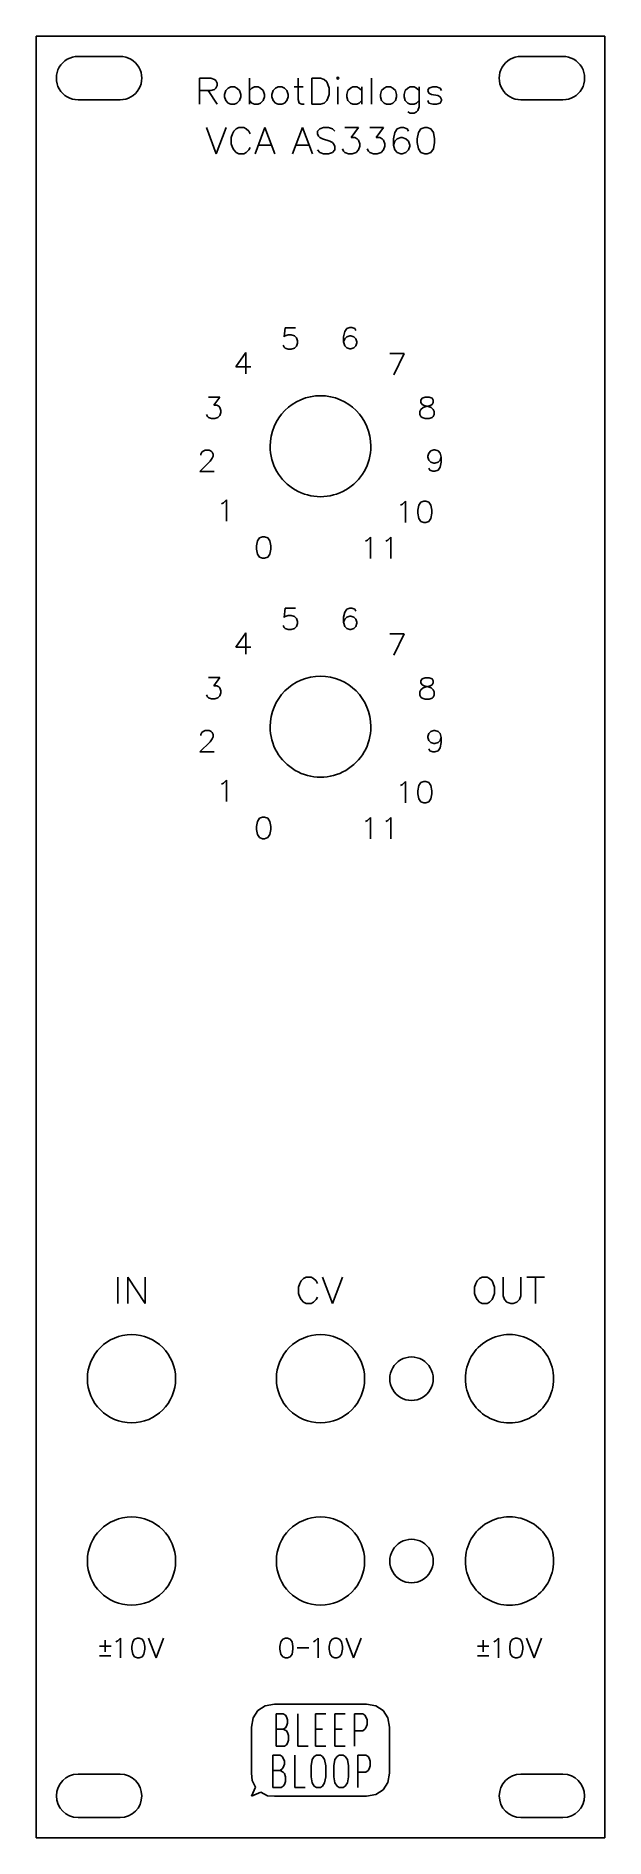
# Model space of a CAD drawing. Extents: x 0 to 41, y 0 to 128.
import ezdxf

# ---------------------------------------------------------------- set-up
doc = ezdxf.new("R2010")
doc.units = 0
for name, color, linetype in [('Logo', 7, 'CONTINUOUS'), ('panel', 7, 'CONTINUOUS'), ('text', 7, 'CONTINUOUS')]:
    doc.layers.add(name, color=color, linetype=linetype)

msp = doc.modelspace()

# ---------------------------------------------------------------- linework, layer by layer
at = {"layer": 'Logo', "color": 7}
for p, q in [((15.525201, 8.608693), (15.857712, 9.125373)), ((15.857712, 9.125373), (16.374398, 9.457889)), ((16.374398, 9.457889), (17.044541, 9.575549)), ((17.044541, 9.575549), (23.592571, 9.575554)), ((23.592571, 9.575554), (24.262729, 9.457892)), ((24.262729, 9.457892), (24.7794, 9.125373)), ((24.7794, 9.125373), (25.111926, 8.608693)), ((15.407537, 7.938543), (15.525201, 8.608693)), ((15.407537, 4.664528), (15.407537, 7.938543)), ((17.153713, 6.579743), (17.153713, 8.899913)), ((17.153713, 8.899913), (17.669301, 8.899913)), ((17.669301, 7.79507), (17.153713, 7.79507)), ((17.669301, 8.899913), (17.816616, 8.789428)), ((17.816616, 7.905555), (17.669301, 7.79507)), ((17.669301, 7.79507), (17.890274, 7.684586)), ((17.816616, 8.789428), (17.890274, 8.678945)), ((17.890274, 8.016038), (17.816616, 7.905555)), ((17.890274, 8.678945), (17.963931, 8.457976)), ((17.963931, 8.237008), (17.890274, 8.016038)), ((17.963931, 8.457976), (17.963931, 8.237008)), ((18.700493, 6.579743), (18.700493, 8.899913)), ((19.952657, 6.579743), (19.952657, 8.899913)), ((19.952657, 8.899913), (20.689218, 8.899913)), ((19.952657, 7.79507), (20.468245, 7.79507)), ((21.352122, 6.579743), (21.352122, 8.899913)), ((21.352122, 8.899913), (22.088683, 8.899913)), ((21.352122, 7.79507), (21.86771, 7.79507)), ((22.751587, 6.579743), (22.751587, 8.899913)), ((22.751587, 8.899913), (23.340833, 8.899913)), ((23.340833, 8.899913), (23.488148, 8.789428)), ((23.488148, 7.79507), (23.340833, 7.684586)), ((23.488148, 8.789428), (23.561805, 8.678945)), ((23.561805, 7.905555), (23.488148, 7.79507)), ((23.561805, 8.678945), (23.635463, 8.457976)), ((23.635463, 8.126523), (23.561805, 7.905555)), ((23.635463, 8.457976), (23.635463, 8.126523)), ((25.111926, 8.608693), (25.22959, 7.938546)), ((25.22959, 7.938546), (25.229575, 4.664528)), ((17.742958, 6.579743), (17.153713, 6.579743)), ((17.890274, 6.690228), (17.742958, 6.579743)), ((17.890274, 7.684586), (17.963931, 7.574101)), ((17.963931, 6.800711), (17.890274, 6.690228)), ((17.963931, 7.574101), (18.037589, 7.353133)), ((18.037589, 7.02168), (17.963931, 6.800711)), ((18.037589, 7.353133), (18.037589, 7.02168)), ((19.437054, 6.579743), (18.700493, 6.579743)), ((20.689218, 6.579743), (19.952657, 6.579743)), ((22.088683, 6.579743), (21.352122, 6.579743)), ((23.340833, 7.684586), (22.751587, 7.684586)), ((16.93274, 3.640861), (16.93274, 5.961031)), ((16.93274, 5.961031), (17.448343, 5.961031)), ((17.448343, 5.961031), (17.595658, 5.850546)), ((17.595658, 5.850546), (17.669301, 5.740063)), ((17.669301, 5.740063), (17.742958, 5.519094)), ((17.742958, 5.298126), (17.669301, 5.077156)), ((17.742958, 5.519094), (17.742958, 5.298126)), ((18.47952, 3.640861), (18.47952, 5.961031)), ((19.658027, 5.187641), (19.731684, 5.629578)), ((19.658027, 4.414251), (19.658027, 5.187641)), ((19.731684, 5.629578), (19.879, 5.850546)), ((19.879, 5.850546), (20.0263, 5.961031)), ((20.0263, 5.961031), (20.32093, 5.961031)), ((20.32093, 5.961031), (20.468245, 5.850546)), ((20.468245, 5.850546), (20.615561, 5.629578)), ((20.615561, 5.629578), (20.689218, 5.187641)), ((20.689218, 5.187641), (20.689218, 4.414251)), ((21.278464, 5.187641), (21.352122, 5.629578)), ((21.278464, 4.414251), (21.278464, 5.187641)), ((21.352122, 5.629578), (21.499437, 5.850546)), ((21.499437, 5.850546), (21.646737, 5.961031)), ((21.646737, 5.961031), (21.941368, 5.961031)), ((21.941368, 5.961031), (22.088683, 5.850546)), ((22.088683, 5.850546), (22.235998, 5.629578)), ((22.235998, 5.629578), (22.309641, 5.187641)), ((22.309641, 5.187641), (22.309641, 4.414251)), ((22.97256, 3.640861), (22.97256, 5.961031)), ((22.97256, 5.961031), (23.561805, 5.961031)), ((23.561805, 5.961031), (23.709121, 5.850546)), ((23.709121, 5.850546), (23.782778, 5.740063)), ((23.782778, 5.740063), (23.856421, 5.519094)), ((23.856421, 5.187641), (23.782778, 4.966673)), ((23.856421, 5.519094), (23.856421, 5.187641)), ((15.444103, 4.146941), (15.407537, 4.664528)), ((15.700064, 3.665148), (15.444103, 4.146941)), ((17.448343, 4.856188), (16.93274, 4.856188)), ((17.595658, 4.966673), (17.448343, 4.856188)), ((17.448343, 4.856188), (17.669301, 4.745704)), ((17.669301, 5.077156), (17.595658, 4.966673)), ((17.669301, 4.745704), (17.742958, 4.635219)), ((17.742958, 3.861829), (17.669301, 3.751346)), ((17.742958, 4.635219), (17.816616, 4.414251)), ((17.816616, 4.082798), (17.742958, 3.861829)), ((17.816616, 4.414251), (17.816616, 4.082798)), ((19.731684, 3.972314), (19.658027, 4.414251)), ((19.879, 3.751346), (19.731684, 3.972314)), ((20.615561, 3.972314), (20.468245, 3.751346)), ((20.689218, 4.414251), (20.615561, 3.972314)), ((21.352122, 3.972314), (21.278464, 4.414251)), ((21.499437, 3.751346), (21.352122, 3.972314)), ((22.235998, 3.972314), (22.088683, 3.751346)), ((22.309641, 4.414251), (22.235998, 3.972314)), ((23.561805, 4.745704), (22.97256, 4.745704)), ((23.709121, 4.856188), (23.561805, 4.745704)), ((23.782778, 4.966673), (23.709121, 4.856188)), ((25.111926, 3.994377), (24.7794, 3.477697)), ((25.229575, 4.664528), (25.111926, 3.994377)), ((15.403577, 3.027532), (15.700064, 3.665148)), ((16.065011, 3.306316), (15.403577, 3.027532)), ((16.533051, 3.062368), (16.065011, 3.306316)), ((17.044541, 3.027519), (16.533051, 3.062368)), ((17.522001, 3.640861), (16.93274, 3.640861)), ((23.592571, 3.027519), (17.044541, 3.027519)), ((17.669301, 3.751346), (17.522001, 3.640861)), ((19.216081, 3.640861), (18.47952, 3.640861)), ((20.0263, 3.640861), (19.879, 3.751346)), ((20.32093, 3.640861), (20.0263, 3.640861)), ((20.468245, 3.751346), (20.32093, 3.640861)), ((21.646737, 3.640861), (21.499437, 3.751346)), ((21.941368, 3.640861), (21.646737, 3.640861)), ((22.088683, 3.751346), (21.941368, 3.640861)), ((24.262729, 3.14518), (23.592571, 3.027519)), ((24.7794, 3.477697), (24.262729, 3.14518))]:
    msp.add_line(p, q, dxfattribs=at)
at = {"layer": 'panel', "color": 7}
for p, q in [((0.049981, 128.450048), (0.049981, 0.049849)), ((40.59009, 128.450048), (0.049981, 128.450048)), ((40.59009, 0.049849), (40.59009, 128.450048)), ((3.042454, 127.001257), (6.03519, 127.001257)), ((34.604881, 127.001257), (37.597354, 127.001257)), ((3.042454, 123.903804), (6.03519, 123.903804)), ((34.604881, 123.903804), (37.597354, 123.903804)), ((23.911145, 99.222841), (23.911145, 99.222841)), ((23.911145, 79.238363), (23.911145, 79.238363)), ((9.995433, 32.77445), (9.995433, 32.77445)), ((23.46225, 32.77445), (23.46225, 32.77445)), ((28.350208, 32.77445), (28.350208, 32.77445)), ((36.92907, 32.77445), (36.92907, 32.77445)), ((9.995433, 19.784538), (9.995433, 19.784538)), ((23.46225, 19.784538), (23.46225, 19.784538)), ((28.350208, 19.784538), (28.350208, 19.784538)), ((36.92907, 19.784538), (36.92907, 19.784538)), ((3.042454, 4.596358), (6.03519, 4.596358)), ((34.604881, 4.596358), (37.597354, 4.596358)), ((3.042454, 1.498641), (6.03519, 1.498641)), ((34.604881, 1.498641), (37.597354, 1.498641)), ((0.049981, 0.049849), (40.59009, 0.049849))]:
    msp.add_line(p, q, dxfattribs=at)
for points in [[(1.703524, 126.226869), (1.427324, 125.747669), (1.427324, 125.157271), (1.703524, 124.678071)], [(3.042564, 127.001268), (2.490164, 127.001268), (1.979724, 126.706068), (1.703524, 126.226869)], [(7.374233, 126.226869), (7.098033, 126.706068), (6.587593, 127.001268), (6.035192, 127.001268)], [(7.374233, 124.678071), (7.650433, 125.157271), (7.650433, 125.747669), (7.374233, 126.226869)], [(33.265756, 126.226869), (32.989556, 125.747669), (32.989556, 125.157271), (33.265756, 124.678071)], [(34.604797, 127.001268), (34.052396, 127.001268), (33.541957, 126.706068), (33.265756, 126.226869)], [(38.936463, 126.226869), (38.660262, 126.706068), (38.149823, 127.001268), (37.597422, 127.001268)], [(38.936463, 124.678071), (39.212663, 125.157271), (39.212663, 125.747669), (38.936463, 126.226869)], [(1.703524, 124.678071), (1.979724, 124.198871), (2.490164, 123.903672), (3.042564, 123.903672)], [(6.035192, 123.903672), (6.587593, 123.903672), (7.098033, 124.198871), (7.374233, 124.678071)], [(33.265756, 124.678071), (33.541957, 124.198871), (34.052396, 123.903672), (34.604797, 123.903672)], [(37.597422, 123.903672), (38.149823, 123.903672), (38.660262, 124.198871), (38.936463, 124.678071)], [(20.319993, 102.820047), (18.336655, 102.820047), (16.728842, 101.209523), (16.728842, 99.222841)], [(23.911145, 99.222841), (23.911145, 101.209523), (22.303331, 102.820047), (20.319993, 102.820047)], [(16.728842, 99.222841), (16.728842, 97.937683), (17.413311, 96.750148), (18.524418, 96.107569)], [(22.115569, 96.107569), (23.226675, 96.750148), (23.911145, 97.937683), (23.911145, 99.222841)], [(18.524418, 96.107569), (19.635524, 95.46499), (21.004463, 95.46499), (22.115569, 96.107569)], [(20.319993, 82.835569), (18.336655, 82.835569), (16.728842, 81.225045), (16.728842, 79.238363)], [(23.911145, 79.238363), (23.911145, 81.225045), (22.303331, 82.835569), (20.319993, 82.835569)], [(16.728842, 79.238363), (16.728842, 77.953205), (17.413311, 76.76567), (18.524418, 76.12309)], [(22.115569, 76.12309), (23.226675, 76.76567), (23.911145, 77.953205), (23.911145, 79.238363)], [(18.524418, 76.12309), (19.635524, 75.480511), (21.004463, 75.480511), (22.115569, 76.12309)], [(35.357941, 35.500314), (34.385723, 36.06257), (33.187901, 36.06257), (32.215683, 35.500314)], [(6.853176, 35.920181), (5.118467, 35.920181), (3.711925, 34.512084), (3.710919, 32.77445)], [(9.995433, 32.77445), (9.994428, 34.512084), (8.587886, 35.920181), (6.853176, 35.920181)], [(20.319993, 35.920181), (18.585284, 35.920181), (17.178742, 34.512084), (17.177736, 32.77445)], [(23.46225, 32.77445), (23.461245, 34.512084), (22.054703, 35.920181), (20.319993, 35.920181)], [(32.215683, 35.500314), (31.243465, 34.938057), (30.644553, 33.898963), (30.644553, 32.77445)], [(36.92907, 32.77445), (36.92907, 33.898963), (36.330159, 34.938057), (35.357941, 35.500314)], [(26.030921, 34.115748), (25.552528, 33.839082), (25.257826, 33.327782), (25.257826, 32.77445)], [(27.577112, 34.115748), (27.098719, 34.392414), (26.509315, 34.392414), (26.030921, 34.115748)], [(28.350208, 32.77445), (28.350208, 33.327782), (28.055505, 33.839082), (27.577112, 34.115748)], [(3.710919, 32.77445), (3.711925, 31.036816), (5.118467, 29.628719), (6.853176, 29.628719)], [(6.853176, 29.628719), (8.587886, 29.628719), (9.994428, 31.036816), (9.995433, 32.77445)], [(17.177736, 32.77445), (17.178742, 31.036816), (18.585284, 29.628719), (20.319993, 29.628719)], [(20.319993, 29.628719), (22.054703, 29.628719), (23.461245, 31.036816), (23.46225, 32.77445)], [(25.257826, 32.77445), (25.257826, 32.221118), (25.552528, 31.709818), (26.030921, 31.433152)], [(27.577112, 31.433152), (28.055505, 31.709818), (28.350208, 32.221118), (28.350208, 32.77445)], [(30.644553, 32.77445), (30.644553, 31.649936), (31.243465, 30.610843), (32.215683, 30.048586)], [(35.357941, 30.048586), (36.330159, 30.610843), (36.92907, 31.649936), (36.92907, 32.77445)], [(26.030921, 31.433152), (26.509315, 31.156486), (27.098719, 31.156486), (27.577112, 31.433152)], [(32.215683, 30.048586), (33.187901, 29.486329), (34.385723, 29.486329), (35.357941, 30.048586)], [(6.853176, 22.930269), (5.118467, 22.930269), (3.711925, 21.522172), (3.710919, 19.784538)], [(9.995433, 19.784538), (9.994428, 21.522172), (8.587886, 22.930269), (6.853176, 22.930269)], [(20.319993, 22.930269), (18.585284, 22.930269), (17.178742, 21.522172), (17.177736, 19.784538)], [(23.46225, 19.784538), (23.461245, 21.522172), (22.054703, 22.930269), (20.319993, 22.930269)], [(32.215683, 22.510402), (31.243465, 21.948145), (30.644553, 20.909052), (30.644553, 19.784538)], [(35.357941, 22.510402), (34.385723, 23.072659), (33.187901, 23.072659), (32.215683, 22.510402)], [(36.92907, 19.784538), (36.92907, 20.909052), (36.330159, 21.948145), (35.357941, 22.510402)], [(26.030921, 21.125836), (25.552528, 20.84917), (25.257826, 20.33787), (25.257826, 19.784538)], [(27.577112, 21.125836), (27.098719, 21.402503), (26.509315, 21.402503), (26.030921, 21.125836)], [(28.350208, 19.784538), (28.350208, 20.33787), (28.055505, 20.84917), (27.577112, 21.125836)], [(3.710919, 19.784538), (3.711925, 18.046904), (5.118467, 16.638807), (6.853176, 16.638807)], [(6.853176, 16.638807), (8.587886, 16.638807), (9.994428, 18.046904), (9.995433, 19.784538)], [(17.177736, 19.784538), (17.178742, 18.046904), (18.585284, 16.638807), (20.319993, 16.638807)], [(20.319993, 16.638807), (22.054703, 16.638807), (23.461245, 18.046904), (23.46225, 19.784538)], [(25.257826, 19.784538), (25.257826, 19.231206), (25.552528, 18.719906), (26.030921, 18.44324)], [(27.577112, 18.44324), (28.055505, 18.719906), (28.350208, 19.231206), (28.350208, 19.784538)], [(30.644553, 19.784538), (30.644553, 18.660025), (31.243465, 17.620931), (32.215683, 17.058675)], [(35.357941, 17.058675), (36.330159, 17.620931), (36.92907, 18.660025), (36.92907, 19.784538)], [(26.030921, 18.44324), (26.509315, 18.166574), (27.098719, 18.166574), (27.577112, 18.44324)], [(32.215683, 17.058675), (33.187901, 16.496418), (34.385723, 16.496418), (35.357941, 17.058675)], [(3.042564, 4.596334), (2.189239, 4.595469), (1.497939, 3.902303), (1.497939, 3.047538)], [(7.579818, 3.047538), (7.579818, 3.902303), (6.888518, 4.595469), (6.035192, 4.596334)], [(34.604797, 4.596334), (33.751471, 4.595469), (33.060171, 3.902303), (33.060171, 3.047538)], [(39.142048, 3.047538), (39.142048, 3.902303), (38.450748, 4.595469), (37.597422, 4.596334)], [(1.497939, 3.047538), (1.497939, 2.192773), (2.189239, 1.499606), (3.042564, 1.498741)], [(6.035192, 1.498741), (6.888518, 1.499606), (7.579818, 2.192773), (7.579818, 3.047538)], [(33.060171, 3.047538), (33.060171, 2.192773), (33.751471, 1.499606), (34.604797, 1.498741)], [(37.597422, 1.498741), (38.450748, 1.499606), (39.142048, 2.192773), (39.142048, 3.047538)]]:
    msp.add_open_spline(points, degree=3, dxfattribs=at)
at = {"layer": 'text', "color": 7}
for p, q in [((11.698091, 125.452416), (11.698091, 123.5841)), ((11.698091, 125.452416), (12.499604, 125.452416)), ((12.499604, 124.560592), (11.698091, 124.560592)), ((12.321803, 124.560592), (12.945516, 123.5841)), ((12.499604, 125.452416), (12.764894, 125.362105)), ((12.764894, 124.650903), (12.499604, 124.560592)), ((12.764894, 125.362105), (12.855205, 125.271794)), ((12.855205, 124.741214), (12.764894, 124.650903)), ((12.855205, 125.271794), (12.945516, 125.096815)), ((12.945516, 124.916193), (12.855205, 124.741214)), ((12.945516, 125.096815), (12.945516, 124.916193)), ((13.566411, 124.560592), (13.478921, 124.295302)), ((13.747033, 124.741214), (13.566411, 124.560592)), ((13.922012, 124.828703), (13.747033, 124.741214)), ((14.190123, 124.828703), (13.922012, 124.828703)), ((14.367924, 124.741214), (14.190123, 124.828703)), ((14.545724, 124.560592), (14.367924, 124.741214)), ((14.633214, 124.295302), (14.545724, 124.560592)), ((15.254101, 125.452416), (15.254101, 123.5841)), ((15.254101, 124.560592), (15.434723, 124.741214)), ((15.434723, 124.741214), (15.609702, 124.828703)), ((15.609702, 124.828703), (15.877813, 124.828703)), ((15.877813, 124.828703), (16.055614, 124.741214)), ((16.055614, 124.741214), (16.233414, 124.560592)), ((16.233414, 124.560592), (16.320904, 124.295302)), ((16.941791, 124.560592), (16.854301, 124.295302)), ((17.122413, 124.741214), (16.941791, 124.560592)), ((17.297392, 124.828703), (17.122413, 124.741214)), ((17.565503, 124.828703), (17.297392, 124.828703)), ((17.743304, 124.741214), (17.565503, 124.828703)), ((17.921104, 124.560592), (17.743304, 124.741214)), ((18.008594, 124.295302), (17.921104, 124.560592)), ((18.454512, 124.828703), (19.075403, 124.828703)), ((18.719802, 125.452416), (18.719802, 123.939701)), ((19.696291, 125.452416), (19.696291, 123.5841)), ((19.696291, 125.452416), (20.320003, 125.452416)), ((20.320003, 125.452416), (20.588115, 125.362105)), ((20.588115, 125.362105), (20.763094, 125.184304)), ((20.763094, 125.184304), (20.853405, 125.006504)), ((20.853405, 125.006504), (20.943716, 124.741214)), ((20.943716, 124.741214), (20.943716, 124.295302)), ((21.564611, 125.539905), (21.477121, 125.452416)), ((21.477121, 125.452416), (21.564611, 125.362105)), ((21.654922, 125.452416), (21.564611, 125.539905)), ((21.564611, 125.362105), (21.654922, 125.452416)), ((21.564611, 124.828703), (21.564611, 123.5841)), ((22.275791, 124.560592), (22.188301, 124.295302)), ((22.456413, 124.741214), (22.275791, 124.560592)), ((22.631392, 124.828703), (22.456413, 124.741214)), ((22.899503, 124.828703), (22.631392, 124.828703)), ((23.077304, 124.741214), (22.899503, 124.828703)), ((23.255104, 124.560592), (23.077304, 124.741214)), ((23.255104, 124.828703), (23.255104, 123.5841)), ((23.963491, 125.452416), (23.963491, 123.5841)), ((24.674691, 124.560592), (24.587201, 124.295302)), ((24.855313, 124.741214), (24.674691, 124.560592)), ((25.030292, 124.828703), (24.855313, 124.741214)), ((25.298403, 124.828703), (25.030292, 124.828703)), ((25.476204, 124.741214), (25.298403, 124.828703)), ((25.654004, 124.560592), (25.476204, 124.741214)), ((25.741494, 124.295302), (25.654004, 124.560592)), ((26.362391, 124.560592), (26.274901, 124.295302)), ((26.543013, 124.741214), (26.362391, 124.560592)), ((26.717992, 124.828703), (26.543013, 124.741214)), ((26.986103, 124.828703), (26.717992, 124.828703)), ((27.163904, 124.741214), (26.986103, 124.828703)), ((27.341704, 124.560592), (27.163904, 124.741214)), ((27.341704, 124.828703), (27.341704, 123.4063)), ((28.050091, 124.741214), (27.962601, 124.560592)), ((27.962601, 124.560592), (28.050091, 124.385613)), ((28.318202, 124.828703), (28.050091, 124.741214)), ((28.586314, 124.828703), (28.318202, 124.828703)), ((28.851604, 124.741214), (28.586314, 124.828703)), ((28.941915, 124.560592), (28.851604, 124.741214)), ((13.478921, 124.295302), (13.478921, 124.117501)), ((13.478921, 124.117501), (13.566411, 123.850801)), ((13.566411, 123.850801), (13.747033, 123.673)), ((13.747033, 123.673), (13.922012, 123.5841)), ((13.922012, 123.5841), (14.190123, 123.5841)), ((14.190123, 123.5841), (14.367924, 123.673)), ((14.367924, 123.673), (14.545724, 123.850801)), ((14.545724, 123.850801), (14.633214, 124.117501)), ((14.633214, 124.117501), (14.633214, 124.295302)), ((15.434723, 123.673), (15.254101, 123.850801)), ((15.609702, 123.5841), (15.434723, 123.673)), ((15.877813, 123.5841), (15.609702, 123.5841)), ((16.055614, 123.673), (15.877813, 123.5841)), ((16.233414, 123.850801), (16.055614, 123.673)), ((16.320904, 124.117501), (16.233414, 123.850801)), ((16.320904, 124.295302), (16.320904, 124.117501)), ((16.854301, 124.295302), (16.854301, 124.117501)), ((16.854301, 124.117501), (16.941791, 123.850801)), ((16.941791, 123.850801), (17.122413, 123.673)), ((17.122413, 123.673), (17.297392, 123.5841)), ((17.297392, 123.5841), (17.565503, 123.5841)), ((17.565503, 123.5841), (17.743304, 123.673)), ((17.743304, 123.673), (17.921104, 123.850801)), ((17.921104, 123.850801), (18.008594, 124.117501)), ((18.008594, 124.117501), (18.008594, 124.295302)), ((18.719802, 123.939701), (18.810113, 123.673)), ((18.810113, 123.673), (18.985092, 123.5841)), ((18.985092, 123.5841), (19.165714, 123.5841)), ((20.320003, 123.5841), (19.696291, 123.5841)), ((20.588115, 123.673), (20.320003, 123.5841)), ((20.763094, 123.850801), (20.588115, 123.673)), ((20.853405, 124.030012), (20.763094, 123.850801)), ((20.943716, 124.295302), (20.853405, 124.030012)), ((22.188301, 124.295302), (22.188301, 124.117501)), ((22.188301, 124.117501), (22.275791, 123.850801)), ((22.275791, 123.850801), (22.456413, 123.673)), ((22.456413, 123.673), (22.631392, 123.5841)), ((22.631392, 123.5841), (22.899503, 123.5841)), ((22.899503, 123.5841), (23.077304, 123.673)), ((23.077304, 123.673), (23.255104, 123.850801)), ((24.587201, 124.295302), (24.587201, 124.117501)), ((24.587201, 124.117501), (24.674691, 123.850801)), ((24.674691, 123.850801), (24.855313, 123.673)), ((24.855313, 123.673), (25.030292, 123.5841)), ((25.030292, 123.5841), (25.298403, 123.5841)), ((25.298403, 123.5841), (25.476204, 123.673)), ((25.476204, 123.673), (25.654004, 123.850801)), ((25.654004, 123.850801), (25.741494, 124.117501)), ((25.741494, 124.117501), (25.741494, 124.295302)), ((26.274901, 124.295302), (26.274901, 124.117501)), ((26.274901, 124.117501), (26.362391, 123.850801)), ((26.362391, 123.850801), (26.543013, 123.673)), ((26.543013, 123.673), (26.717992, 123.5841)), ((26.717992, 123.5841), (26.986103, 123.5841)), ((26.986103, 123.5841), (27.163904, 123.673)), ((27.163904, 123.673), (27.341704, 123.850801)), ((27.341704, 123.4063), (27.254215, 123.138188)), ((28.050091, 123.673), (27.962601, 123.850801)), ((28.050091, 124.385613), (28.230713, 124.295302)), ((28.318202, 123.5841), (28.050091, 123.673)), ((28.230713, 124.295302), (28.673803, 124.204991)), ((28.586314, 123.5841), (28.318202, 123.5841)), ((28.851604, 123.673), (28.586314, 123.5841)), ((28.673803, 124.204991), (28.851604, 124.117501)), ((28.851604, 124.117501), (28.941915, 123.939701)), ((28.941915, 123.850801), (28.851604, 123.673)), ((28.941915, 123.939701), (28.941915, 123.850801)), ((26.717992, 122.963209), (26.543013, 123.050699)), ((26.986103, 122.963209), (26.717992, 122.963209)), ((27.163904, 123.050699), (26.986103, 122.963209)), ((27.254215, 123.138188), (27.163904, 123.050699)), ((12.184901, 121.932116), (12.896103, 120.0638)), ((13.607305, 121.932116), (12.896103, 120.0638)), ((14.050391, 121.486204), (13.962901, 121.220914)), ((13.962901, 121.220914), (13.962901, 120.775002)), ((13.962901, 120.775002), (14.050391, 120.509712)), ((14.140702, 121.664004), (14.050391, 121.486204)), ((14.318502, 121.841805), (14.140702, 121.664004)), ((14.496303, 121.932116), (14.318502, 121.841805)), ((14.851904, 121.932116), (14.496303, 121.932116)), ((15.029704, 121.841805), (14.851904, 121.932116)), ((15.207505, 121.664004), (15.029704, 121.841805)), ((15.297816, 121.486204), (15.207505, 121.664004)), ((16.364623, 121.932116), (15.653421, 120.0638)), ((16.364623, 121.932116), (17.075825, 120.0638)), ((19.031633, 121.932116), (18.320431, 120.0638)), ((19.031633, 121.932116), (19.742835, 120.0638)), ((20.276232, 121.841805), (20.098431, 121.664004)), ((20.098431, 121.664004), (20.098431, 121.486204)), ((20.098431, 121.486204), (20.185921, 121.308403)), ((20.185921, 121.308403), (20.276232, 121.220914)), ((20.541522, 121.932116), (20.276232, 121.841805)), ((20.276232, 121.220914), (20.454032, 121.130603)), ((20.454032, 121.130603), (20.987434, 120.952802)), ((20.897123, 121.932116), (20.541522, 121.932116)), ((21.165234, 121.841805), (20.897123, 121.932116)), ((20.987434, 120.952802), (21.165234, 120.865313)), ((21.343035, 121.664004), (21.165234, 121.841805)), ((21.165234, 120.865313), (21.252724, 120.775002)), ((21.252724, 120.775002), (21.343035, 120.597201)), ((22.054242, 121.932116), (23.030734, 121.932116)), ((23.030734, 121.932116), (22.500154, 121.220914)), ((22.500154, 121.220914), (22.765444, 121.220914)), ((22.765444, 121.220914), (22.943244, 121.130603)), ((22.943244, 121.130603), (23.030734, 121.040292)), ((23.030734, 121.040292), (23.121045, 120.775002)), ((23.121045, 120.775002), (23.121045, 120.597201)), ((23.832202, 121.932116), (24.808694, 121.932116)), ((24.808694, 121.932116), (24.278114, 121.220914)), ((24.278114, 121.220914), (24.543404, 121.220914)), ((24.543404, 121.220914), (24.721204, 121.130603)), ((24.721204, 121.130603), (24.808694, 121.040292)), ((24.808694, 121.040292), (24.899005, 120.775002)), ((24.899005, 120.775002), (24.899005, 120.597201)), ((25.610202, 121.576515), (25.519891, 121.130603)), ((25.519891, 121.130603), (25.519891, 120.684691)), ((25.610202, 120.952802), (25.519891, 120.684691)), ((25.788002, 121.841805), (25.610202, 121.576515)), ((25.788002, 121.130603), (25.610202, 120.952802)), ((26.056114, 121.932116), (25.788002, 121.841805)), ((26.056114, 121.220914), (25.788002, 121.130603)), ((26.231093, 121.932116), (26.056114, 121.932116)), ((26.143603, 121.220914), (26.056114, 121.220914)), ((26.411715, 121.130603), (26.143603, 121.220914)), ((26.499204, 121.841805), (26.231093, 121.932116)), ((26.586694, 120.952802), (26.411715, 121.130603)), ((26.586694, 121.664004), (26.499204, 121.841805)), ((26.677005, 120.684691), (26.586694, 120.952802)), ((27.297991, 121.576515), (27.210501, 121.130603)), ((27.210501, 121.130603), (27.210501, 120.865313)), ((27.210501, 120.865313), (27.297991, 120.419401)), ((27.478613, 121.841805), (27.297991, 121.576515)), ((27.743903, 121.932116), (27.478613, 121.841805)), ((27.921703, 121.932116), (27.743903, 121.932116)), ((28.189815, 121.841805), (27.921703, 121.932116)), ((28.364794, 121.576515), (28.189815, 121.841805)), ((28.455105, 121.130603), (28.364794, 121.576515)), ((28.364794, 120.419401), (28.455105, 120.865313)), ((28.455105, 120.865313), (28.455105, 121.130603)), ((14.050391, 120.509712), (14.140702, 120.330501)), ((14.140702, 120.330501), (14.318502, 120.1527)), ((14.318502, 120.1527), (14.496303, 120.0638)), ((14.496303, 120.0638), (14.851904, 120.0638)), ((14.851904, 120.0638), (15.029704, 120.1527)), ((15.029704, 120.1527), (15.207505, 120.330501)), ((15.207505, 120.330501), (15.297816, 120.509712)), ((15.918711, 120.684691), (16.810535, 120.684691)), ((18.585721, 120.684691), (19.477545, 120.684691)), ((20.276232, 120.1527), (20.098431, 120.330501)), ((20.541522, 120.0638), (20.276232, 120.1527)), ((20.897123, 120.0638), (20.541522, 120.0638)), ((21.165234, 120.1527), (20.897123, 120.0638)), ((21.343035, 120.330501), (21.165234, 120.1527)), ((21.343035, 120.597201), (21.343035, 120.330501)), ((21.963931, 120.2416), (21.876441, 120.419401)), ((22.054242, 120.1527), (21.963931, 120.2416)), ((22.319532, 120.0638), (22.054242, 120.1527)), ((22.587643, 120.0638), (22.319532, 120.0638)), ((22.855755, 120.1527), (22.587643, 120.0638)), ((23.030734, 120.330501), (22.855755, 120.1527)), ((23.121045, 120.597201), (23.030734, 120.330501)), ((23.741891, 120.2416), (23.654401, 120.419401)), ((23.832202, 120.1527), (23.741891, 120.2416)), ((24.097492, 120.0638), (23.832202, 120.1527)), ((24.365603, 120.0638), (24.097492, 120.0638)), ((24.633715, 120.1527), (24.365603, 120.0638)), ((24.808694, 120.330501), (24.633715, 120.1527)), ((24.899005, 120.597201), (24.808694, 120.330501)), ((25.519891, 120.684691), (25.610202, 120.330501)), ((25.610202, 120.330501), (25.788002, 120.1527)), ((25.788002, 120.1527), (26.056114, 120.0638)), ((26.056114, 120.0638), (26.143603, 120.0638)), ((26.143603, 120.0638), (26.411715, 120.1527)), ((26.411715, 120.1527), (26.586694, 120.330501)), ((26.586694, 120.330501), (26.677005, 120.597201)), ((26.677005, 120.597201), (26.677005, 120.684691)), ((27.297991, 120.419401), (27.478613, 120.1527)), ((27.478613, 120.1527), (27.743903, 120.0638)), ((27.743903, 120.0638), (27.921703, 120.0638)), ((27.921703, 120.0638), (28.189815, 120.1527)), ((28.189815, 120.1527), (28.364794, 120.419401)), ((17.804593, 107.664244), (17.730917, 107.010373)), ((17.730917, 107.010373), (17.804593, 107.084049)), ((18.529837, 107.664244), (17.804593, 107.664244)), ((17.804593, 107.084049), (18.021015, 107.155422)), ((18.021015, 107.155422), (18.239739, 107.155422)), ((18.239739, 107.155422), (18.458464, 107.084049)), ((18.458464, 107.084049), (18.601211, 106.936697)), ((18.601211, 106.936697), (18.674886, 106.720275)), ((18.674886, 106.575226), (18.601211, 106.357653)), ((18.674886, 106.720275), (18.674886, 106.575226)), ((22.042571, 107.385078), (21.968896, 107.021305)), ((21.968896, 107.021305), (21.968896, 106.657531)), ((22.042571, 106.876256), (21.968896, 106.657531)), ((21.968896, 106.657531), (22.042571, 106.368584)), ((22.18762, 107.6015), (22.042571, 107.385078)), ((22.18762, 107.021305), (22.042571, 106.876256)), ((22.406345, 107.675176), (22.18762, 107.6015)), ((22.406345, 107.09498), (22.18762, 107.021305)), ((22.549091, 107.675176), (22.406345, 107.675176)), ((22.477718, 107.09498), (22.406345, 107.09498)), ((22.696443, 107.021305), (22.477718, 107.09498)), ((22.767816, 107.6015), (22.549091, 107.675176)), ((22.839189, 106.876256), (22.696443, 107.021305)), ((22.839189, 107.456451), (22.767816, 107.6015)), ((22.912865, 106.657531), (22.839189, 106.876256)), ((22.839189, 106.368584), (22.912865, 106.586158)), ((22.912865, 106.586158), (22.912865, 106.657531)), ((15.003477, 105.90653), (14.278233, 104.888885)), ((15.003477, 105.90653), (15.003477, 104.382365)), ((17.730917, 106.285128), (17.659544, 106.430177)), ((17.804593, 106.212604), (17.730917, 106.285128)), ((18.021015, 106.140079), (17.804593, 106.212604)), ((18.239739, 106.140079), (18.021015, 106.140079)), ((18.458464, 106.212604), (18.239739, 106.140079)), ((18.601211, 106.357653), (18.458464, 106.212604)), ((22.042571, 106.368584), (22.18762, 106.223535)), ((22.18762, 106.223535), (22.406345, 106.151011)), ((22.406345, 106.151011), (22.477718, 106.151011)), ((22.477718, 106.151011), (22.696443, 106.223535)), ((22.696443, 106.223535), (22.839189, 106.368584)), ((25.255502, 105.837188), (26.270844, 105.837188)), ((26.270844, 105.837188), (25.5456, 104.313023)), ((14.278233, 104.888885), (15.367251, 104.888885)), ((12.273079, 101.340507), (12.201705, 101.485556)), ((12.346754, 102.719623), (13.143372, 102.719623)), ((13.143372, 102.719623), (12.710528, 102.139427)), ((12.710528, 102.139427), (12.92695, 102.139427)), ((12.92695, 102.139427), (13.071999, 102.065752)), ((13.071999, 102.065752), (13.143372, 101.992076)), ((13.143372, 101.992076), (13.217048, 101.775654)), ((13.217048, 101.630605), (13.143372, 101.413032)), ((13.217048, 101.775654), (13.217048, 101.630605)), ((27.408959, 101.693412), (27.480332, 101.840764)), ((27.408959, 101.47699), (27.408959, 101.693412)), ((27.480332, 101.331941), (27.408959, 101.47699)), ((27.554008, 102.637382), (27.480332, 102.492333)), ((27.480332, 102.492333), (27.480332, 102.347284)), ((27.480332, 102.347284), (27.554008, 102.202235)), ((27.480332, 101.840764), (27.627683, 101.98351)), ((27.77043, 102.711057), (27.554008, 102.637382)), ((27.554008, 102.202235), (27.699056, 102.130862)), ((27.627683, 101.98351), (27.844105, 102.057186)), ((27.699056, 102.130862), (27.989154, 102.057186)), ((28.060528, 102.711057), (27.77043, 102.711057)), ((27.844105, 102.057186), (28.134203, 102.130862)), ((27.989154, 102.057186), (28.207879, 101.98351)), ((28.279252, 102.637382), (28.060528, 102.711057)), ((28.134203, 102.130862), (28.279252, 102.202235)), ((28.207879, 101.98351), (28.350625, 101.840764)), ((28.350625, 102.492333), (28.279252, 102.637382)), ((28.279252, 102.202235), (28.350625, 102.347284)), ((28.350625, 102.347284), (28.350625, 102.492333)), ((28.350625, 101.840764), (28.424301, 101.693412)), ((28.424301, 101.47699), (28.350625, 101.331941)), ((28.424301, 101.693412), (28.424301, 101.47699)), ((12.346754, 101.267983), (12.273079, 101.340507)), ((12.563177, 101.195458), (12.346754, 101.267983)), ((12.781901, 101.195458), (12.563177, 101.195458)), ((13.000626, 101.267983), (12.781901, 101.195458)), ((13.143372, 101.413032), (13.000626, 101.267983)), ((27.554008, 101.259417), (27.480332, 101.331941)), ((27.77043, 101.186892), (27.554008, 101.259417)), ((28.060528, 101.186892), (27.77043, 101.186892)), ((28.279252, 101.259417), (28.060528, 101.186892)), ((28.350625, 101.331941), (28.279252, 101.259417)), ((11.875306, 98.799378), (11.948981, 98.873054)), ((11.948981, 98.873054), (12.091728, 98.94673)), ((12.091728, 98.94673), (12.381826, 98.94673)), ((12.381826, 98.94673), (12.529177, 98.873054)), ((12.529177, 98.873054), (12.60055, 98.799378)), ((28.039315, 98.737876), (28.186667, 98.882925)), ((28.186667, 98.882925), (28.403089, 98.956601)), ((28.403089, 98.956601), (28.476764, 98.956601)), ((28.476764, 98.956601), (28.693187, 98.882925)), ((28.693187, 98.882925), (28.838236, 98.737876)), ((12.455502, 98.147809), (11.730257, 97.422565)), ((11.80163, 98.656632), (11.875306, 98.799378)), ((11.80163, 98.582956), (11.80163, 98.656632)), ((12.60055, 98.366534), (12.455502, 98.147809)), ((12.60055, 98.799378), (12.671924, 98.656632)), ((12.671924, 98.509281), (12.60055, 98.366534)), ((12.671924, 98.656632), (12.671924, 98.509281)), ((27.967942, 98.519152), (28.039315, 98.737876)), ((27.967942, 98.447778), (27.967942, 98.519152)), ((28.039315, 98.229054), (27.967942, 98.447778)), ((28.186667, 98.086307), (28.039315, 98.229054)), ((28.112991, 97.50496), (28.039315, 97.650009)), ((28.403089, 98.012632), (28.186667, 98.086307)), ((28.476764, 98.012632), (28.403089, 98.012632)), ((28.693187, 98.086307), (28.476764, 98.012632)), ((28.838236, 98.229054), (28.693187, 98.086307)), ((28.838236, 97.722534), (28.693187, 97.50496)), ((28.838236, 98.737876), (28.909609, 98.447778)), ((28.909609, 98.447778), (28.838236, 98.229054)), ((28.909609, 98.086307), (28.838236, 97.722534)), ((28.909609, 98.447778), (28.909609, 98.086307)), ((11.730257, 97.422565), (12.745599, 97.422565)), ((28.329413, 97.432436), (28.112991, 97.50496)), ((28.476764, 97.432436), (28.329413, 97.432436)), ((28.693187, 97.50496), (28.476764, 97.432436)), ((13.269184, 95.113711), (13.411931, 95.185085)), ((13.411931, 95.185085), (13.630655, 95.403809)), ((13.630655, 95.403809), (13.630655, 93.879644)), ((26.016976, 95.024382), (26.159722, 95.095755)), ((26.159722, 95.095755), (26.378447, 95.31448)), ((26.378447, 95.31448), (26.378447, 93.790315)), ((27.32011, 95.024382), (27.248736, 94.660608)), ((27.467461, 95.240804), (27.32011, 95.024382)), ((27.683883, 95.31448), (27.467461, 95.240804)), ((27.828932, 95.31448), (27.683883, 95.31448)), ((28.047657, 95.240804), (27.828932, 95.31448)), ((28.190403, 95.024382), (28.047657, 95.240804)), ((28.264079, 94.660608), (28.190403, 95.024382)), ((27.248736, 94.660608), (27.248736, 94.444186)), ((27.248736, 94.444186), (27.32011, 94.080413)), ((27.32011, 94.080413), (27.467461, 93.862839)), ((27.467461, 93.862839), (27.683883, 93.790315)), ((27.683883, 93.790315), (27.828932, 93.790315)), ((27.828932, 93.790315), (28.047657, 93.862839)), ((28.047657, 93.862839), (28.190403, 94.080413)), ((28.190403, 94.080413), (28.264079, 94.444186)), ((28.264079, 94.444186), (28.264079, 94.660608)), ((15.828481, 92.475346), (15.757108, 92.111572)), ((15.975832, 92.691768), (15.828481, 92.475346)), ((16.192254, 92.765443), (15.975832, 92.691768)), ((16.337303, 92.765443), (16.192254, 92.765443)), ((16.556028, 92.691768), (16.337303, 92.765443)), ((16.698774, 92.475346), (16.556028, 92.691768)), ((16.77245, 92.111572), (16.698774, 92.475346)), ((23.521782, 92.455767), (23.664528, 92.52714)), ((23.664528, 92.52714), (23.883253, 92.745864)), ((23.883253, 92.745864), (23.883253, 91.221699)), ((24.972267, 92.455767), (25.115014, 92.52714)), ((25.115014, 92.52714), (25.333738, 92.745864)), ((25.333738, 92.745864), (25.333738, 91.221699)), ((15.757108, 92.111572), (15.757108, 91.89515)), ((15.757108, 91.89515), (15.828481, 91.531376)), ((15.828481, 91.531376), (15.975832, 91.313803)), ((15.975832, 91.313803), (16.192254, 91.241279)), ((16.192254, 91.241279), (16.337303, 91.241279)), ((16.337303, 91.241279), (16.556028, 91.313803)), ((16.556028, 91.313803), (16.698774, 91.531376)), ((16.698774, 91.531376), (16.77245, 91.89515)), ((16.77245, 91.89515), (16.77245, 92.111572)), ((17.804593, 87.679814), (17.730917, 87.025943)), ((18.529837, 87.679814), (17.804593, 87.679814)), ((22.042571, 87.400648), (21.968896, 87.036875)), ((22.18762, 87.61707), (22.042571, 87.400648)), ((22.406345, 87.690746), (22.18762, 87.61707)), ((22.549091, 87.690746), (22.406345, 87.690746)), ((22.767816, 87.61707), (22.549091, 87.690746)), ((22.839189, 87.472021), (22.767816, 87.61707)), ((17.730917, 86.300698), (17.659544, 86.445747)), ((17.730917, 87.025943), (17.804593, 87.099619)), ((17.804593, 86.228174), (17.730917, 86.300698)), ((17.804593, 87.099619), (18.021015, 87.170992)), ((18.021015, 86.155649), (17.804593, 86.228174)), ((18.021015, 87.170992), (18.239739, 87.170992)), ((18.239739, 86.155649), (18.021015, 86.155649)), ((18.239739, 87.170992), (18.458464, 87.099619)), ((18.458464, 86.228174), (18.239739, 86.155649)), ((18.458464, 87.099619), (18.601211, 86.952267)), ((18.601211, 86.373223), (18.458464, 86.228174)), ((18.601211, 86.952267), (18.674886, 86.735845)), ((18.674886, 86.590796), (18.601211, 86.373223)), ((18.674886, 86.735845), (18.674886, 86.590796)), ((21.968896, 87.036875), (21.968896, 86.673101)), ((22.042571, 86.891826), (21.968896, 86.673101)), ((21.968896, 86.673101), (22.042571, 86.384154)), ((22.18762, 87.036875), (22.042571, 86.891826)), ((22.042571, 86.384154), (22.18762, 86.239105)), ((22.406345, 87.11055), (22.18762, 87.036875)), ((22.18762, 86.239105), (22.406345, 86.166581)), ((22.477718, 87.11055), (22.406345, 87.11055)), ((22.406345, 86.166581), (22.477718, 86.166581)), ((22.696443, 87.036875), (22.477718, 87.11055)), ((22.477718, 86.166581), (22.696443, 86.239105)), ((22.839189, 86.891826), (22.696443, 87.036875)), ((22.696443, 86.239105), (22.839189, 86.384154)), ((22.912865, 86.673101), (22.839189, 86.891826)), ((22.839189, 86.384154), (22.912865, 86.601728)), ((22.912865, 86.601728), (22.912865, 86.673101)), ((15.003477, 85.9221), (14.278233, 84.904455)), ((14.278233, 84.904455), (15.367251, 84.904455)), ((15.003477, 85.9221), (15.003477, 84.397935)), ((25.255502, 85.852758), (26.270844, 85.852758)), ((26.270844, 85.852758), (25.5456, 84.328593)), ((12.346754, 82.735193), (13.143372, 82.735193)), ((13.143372, 82.735193), (12.710528, 82.154997)), ((27.554008, 82.652952), (27.480332, 82.507903)), ((27.480332, 82.507903), (27.480332, 82.362854)), ((27.480332, 82.362854), (27.554008, 82.217805)), ((27.77043, 82.726627), (27.554008, 82.652952)), ((27.554008, 82.217805), (27.699056, 82.146432)), ((28.060528, 82.726627), (27.77043, 82.726627)), ((28.279252, 82.652952), (28.060528, 82.726627)), ((28.134203, 82.146432), (28.279252, 82.217805)), ((28.350625, 82.507903), (28.279252, 82.652952)), ((28.279252, 82.217805), (28.350625, 82.362854)), ((28.350625, 82.362854), (28.350625, 82.507903)), ((12.273079, 81.356077), (12.201705, 81.501126)), ((12.346754, 81.283553), (12.273079, 81.356077)), ((12.563177, 81.211028), (12.346754, 81.283553)), ((12.781901, 81.211028), (12.563177, 81.211028)), ((12.710528, 82.154997), (12.92695, 82.154997)), ((13.000626, 81.283553), (12.781901, 81.211028)), ((12.92695, 82.154997), (13.071999, 82.081322)), ((13.143372, 81.428602), (13.000626, 81.283553)), ((13.071999, 82.081322), (13.143372, 82.007646)), ((13.143372, 82.007646), (13.217048, 81.791224)), ((13.217048, 81.646175), (13.143372, 81.428602)), ((13.217048, 81.791224), (13.217048, 81.646175)), ((27.408959, 81.708982), (27.480332, 81.856334)), ((27.408959, 81.49256), (27.408959, 81.708982)), ((27.480332, 81.347511), (27.408959, 81.49256)), ((27.480332, 81.856334), (27.627683, 81.99908)), ((27.554008, 81.274987), (27.480332, 81.347511)), ((27.77043, 81.202462), (27.554008, 81.274987)), ((27.627683, 81.99908), (27.844105, 82.072756)), ((27.699056, 82.146432), (27.989154, 82.072756)), ((28.060528, 81.202462), (27.77043, 81.202462)), ((27.844105, 82.072756), (28.134203, 82.146432)), ((27.989154, 82.072756), (28.207879, 81.99908)), ((28.279252, 81.274987), (28.060528, 81.202462)), ((28.207879, 81.99908), (28.350625, 81.856334)), ((28.350625, 81.347511), (28.279252, 81.274987)), ((28.350625, 81.856334), (28.424301, 81.708982)), ((28.424301, 81.49256), (28.350625, 81.347511)), ((28.424301, 81.708982), (28.424301, 81.49256)), ((11.80163, 78.672202), (11.875306, 78.814948)), ((11.80163, 78.598526), (11.80163, 78.672202)), ((11.875306, 78.814948), (11.948981, 78.888624)), ((11.948981, 78.888624), (12.091728, 78.9623)), ((12.091728, 78.9623), (12.381826, 78.9623)), ((12.381826, 78.9623), (12.529177, 78.888624)), ((12.60055, 78.382104), (12.455502, 78.163379)), ((12.529177, 78.888624), (12.60055, 78.814948)), ((12.60055, 78.814948), (12.671924, 78.672202)), ((12.671924, 78.524851), (12.60055, 78.382104)), ((12.671924, 78.672202), (12.671924, 78.524851)), ((27.967942, 78.534722), (28.039315, 78.753446)), ((27.967942, 78.463348), (27.967942, 78.534722)), ((28.039315, 78.244624), (27.967942, 78.463348)), ((28.039315, 78.753446), (28.186667, 78.898495)), ((28.186667, 78.898495), (28.403089, 78.972171)), ((28.403089, 78.972171), (28.476764, 78.972171)), ((28.476764, 78.972171), (28.693187, 78.898495)), ((28.693187, 78.898495), (28.838236, 78.753446)), ((28.838236, 78.753446), (28.909609, 78.463348)), ((28.909609, 78.463348), (28.838236, 78.244624)), ((28.909609, 78.463348), (28.909609, 78.101877)), ((12.455502, 78.163379), (11.730257, 77.438135)), ((11.730257, 77.438135), (12.745599, 77.438135)), ((28.186667, 78.101877), (28.039315, 78.244624)), ((28.112991, 77.52053), (28.039315, 77.665579)), ((28.329413, 77.448006), (28.112991, 77.52053)), ((28.403089, 78.028202), (28.186667, 78.101877)), ((28.476764, 77.448006), (28.329413, 77.448006)), ((28.476764, 78.028202), (28.403089, 78.028202)), ((28.693187, 78.101877), (28.476764, 78.028202)), ((28.693187, 77.52053), (28.476764, 77.448006)), ((28.838236, 78.244624), (28.693187, 78.101877)), ((28.838236, 77.738104), (28.693187, 77.52053)), ((28.909609, 78.101877), (28.838236, 77.738104)), ((13.269184, 75.129281), (13.411931, 75.200655)), ((13.411931, 75.200655), (13.630655, 75.419379)), ((13.630655, 75.419379), (13.630655, 73.895214)), ((26.016976, 75.039952), (26.159722, 75.111325)), ((26.159722, 75.111325), (26.378447, 75.33005)), ((26.378447, 75.33005), (26.378447, 73.805885)), ((27.32011, 75.039952), (27.248736, 74.676178)), ((27.248736, 74.676178), (27.248736, 74.459756)), ((27.467461, 75.256374), (27.32011, 75.039952)), ((27.683883, 75.33005), (27.467461, 75.256374)), ((27.828932, 75.33005), (27.683883, 75.33005)), ((28.047657, 75.256374), (27.828932, 75.33005)), ((28.190403, 75.039952), (28.047657, 75.256374)), ((28.264079, 74.676178), (28.190403, 75.039952)), ((28.264079, 74.459756), (28.264079, 74.676178)), ((27.248736, 74.459756), (27.32011, 74.095983)), ((27.32011, 74.095983), (27.467461, 73.878409)), ((27.467461, 73.878409), (27.683883, 73.805885)), ((27.683883, 73.805885), (27.828932, 73.805885)), ((27.828932, 73.805885), (28.047657, 73.878409)), ((28.047657, 73.878409), (28.190403, 74.095983)), ((28.190403, 74.095983), (28.264079, 74.459756)), ((15.828481, 72.490916), (15.757108, 72.127142)), ((15.757108, 72.127142), (15.757108, 71.91072)), ((15.757108, 71.91072), (15.828481, 71.546946)), ((15.975832, 72.707338), (15.828481, 72.490916)), ((16.192254, 72.781013), (15.975832, 72.707338)), ((16.337303, 72.781013), (16.192254, 72.781013)), ((16.556028, 72.707338), (16.337303, 72.781013)), ((16.698774, 72.490916), (16.556028, 72.707338)), ((16.77245, 72.127142), (16.698774, 72.490916)), ((16.698774, 71.546946), (16.77245, 71.91072)), ((16.77245, 71.91072), (16.77245, 72.127142)), ((23.521782, 72.471337), (23.664528, 72.54271)), ((23.664528, 72.54271), (23.883253, 72.761434)), ((23.883253, 72.761434), (23.883253, 71.237269)), ((24.972267, 72.471337), (25.115014, 72.54271)), ((25.115014, 72.54271), (25.333738, 72.761434)), ((25.333738, 72.761434), (25.333738, 71.237269)), ((15.828481, 71.546946), (15.975832, 71.329373)), ((15.975832, 71.329373), (16.192254, 71.256849)), ((16.192254, 71.256849), (16.337303, 71.256849)), ((16.337303, 71.256849), (16.556028, 71.329373)), ((16.556028, 71.329373), (16.698774, 71.546946)), ((5.873791, 40.011216), (5.873791, 38.1429)), ((6.584993, 40.011216), (6.584993, 38.1429)), ((6.584993, 40.011216), (7.832418, 38.1429)), ((7.832418, 40.011216), (7.832418, 38.1429)), ((19.119102, 39.920905), (18.941302, 39.743104)), ((19.296903, 40.011216), (19.119102, 39.920905)), ((19.652504, 40.011216), (19.296903, 40.011216)), ((19.830304, 39.920905), (19.652504, 40.011216)), ((20.008105, 39.743104), (19.830304, 39.920905)), ((20.454021, 40.011216), (21.165223, 38.1429)), ((21.876425, 40.011216), (21.165223, 38.1429)), ((31.653102, 39.920905), (31.475302, 39.743104)), ((31.830903, 40.011216), (31.653102, 39.920905)), ((32.186504, 40.011216), (31.830903, 40.011216)), ((32.364304, 39.920905), (32.186504, 40.011216)), ((32.542105, 39.743104), (32.364304, 39.920905)), ((33.340801, 40.011216), (33.340801, 38.676301)), ((34.588226, 38.676301), (34.588226, 40.011216)), ((35.031311, 40.011216), (36.275914, 40.011216)), ((35.652202, 40.011216), (35.652202, 38.1429)), ((18.850991, 39.565304), (18.763501, 39.300014)), ((18.763501, 39.300014), (18.763501, 38.854102)), ((18.763501, 38.854102), (18.850991, 38.588812)), ((18.941302, 39.743104), (18.850991, 39.565304)), ((18.850991, 38.588812), (18.941302, 38.409601)), ((20.098416, 39.565304), (20.008105, 39.743104)), ((20.008105, 38.409601), (20.098416, 38.588812)), ((31.384991, 39.565304), (31.297501, 39.300014)), ((31.297501, 39.300014), (31.297501, 38.854102)), ((31.297501, 38.854102), (31.384991, 38.588812)), ((31.475302, 39.743104), (31.384991, 39.565304)), ((31.384991, 38.588812), (31.475302, 38.409601)), ((32.632416, 39.565304), (32.542105, 39.743104)), ((32.542105, 38.409601), (32.632416, 38.588812)), ((32.719905, 39.300014), (32.632416, 39.565304)), ((32.632416, 38.588812), (32.719905, 38.854102)), ((32.719905, 38.854102), (32.719905, 39.300014)), ((33.340801, 38.676301), (33.431112, 38.409601)), ((34.497915, 38.409601), (34.588226, 38.676301)), ((18.941302, 38.409601), (19.119102, 38.2318)), ((19.119102, 38.2318), (19.296903, 38.1429)), ((19.296903, 38.1429), (19.652504, 38.1429)), ((19.652504, 38.1429), (19.830304, 38.2318)), ((19.830304, 38.2318), (20.008105, 38.409601)), ((31.475302, 38.409601), (31.653102, 38.2318)), ((31.653102, 38.2318), (31.830903, 38.1429)), ((31.830903, 38.1429), (32.186504, 38.1429)), ((32.186504, 38.1429), (32.364304, 38.2318)), ((32.364304, 38.2318), (32.542105, 38.409601)), ((33.431112, 38.409601), (33.608912, 38.2318)), ((33.608912, 38.2318), (33.877024, 38.1429)), ((33.877024, 38.1429), (34.052003, 38.1429)), ((34.052003, 38.1429), (34.320114, 38.2318)), ((34.320114, 38.2318), (34.497915, 38.409601)), ((4.981888, 14.134535), (4.981888, 13.316345)), ((5.869178, 14.091702), (6.070261, 14.292786)), ((6.070261, 14.292786), (6.070261, 12.89155)), ((7.071444, 14.225052), (6.935977, 14.026085)), ((7.270411, 14.292786), (7.071444, 14.225052)), ((7.403761, 14.292786), (7.270411, 14.292786)), ((7.604845, 14.225052), (7.403761, 14.292786)), ((7.736079, 14.026085), (7.604845, 14.225052)), ((8.07051, 14.292786), (8.603911, 12.89155)), ((9.137312, 14.292786), (8.603911, 12.89155)), ((17.625547, 14.225044), (17.49008, 14.026077)), ((17.824514, 14.292777), (17.625547, 14.225044)), ((17.957864, 14.292777), (17.824514, 14.292777)), ((18.158948, 14.225044), (17.957864, 14.292777)), ((18.290181, 14.026077), (18.158948, 14.225044)), ((19.947218, 14.091696), (20.148301, 14.292779)), ((20.148301, 14.292779), (20.148301, 12.891544)), ((21.149494, 14.225043), (21.014027, 14.026076)), ((21.348461, 14.292777), (21.149494, 14.225043)), ((21.481811, 14.292777), (21.348461, 14.292777)), ((21.682895, 14.225044), (21.481811, 14.292777)), ((21.814129, 14.026077), (21.682895, 14.225044)), ((22.14856, 14.292777), (22.681961, 12.891542)), ((23.215362, 14.292777), (22.681961, 12.891542)), ((31.915488, 14.134535), (31.915488, 13.316345)), ((32.802778, 14.091702), (33.003861, 14.292786)), ((33.003861, 14.292786), (33.003861, 12.89155)), ((34.005044, 14.225052), (33.869577, 14.026085)), ((34.204011, 14.292786), (34.005044, 14.225052)), ((34.337361, 14.292786), (34.204011, 14.292786)), ((34.538445, 14.225052), (34.337361, 14.292786)), ((34.669679, 14.026085), (34.538445, 14.225052)), ((35.00411, 14.292786), (35.537511, 12.89155)), ((36.070912, 14.292786), (35.537511, 12.89155)), ((4.568928, 13.019337), (5.388561, 13.019337)), ((4.572072, 13.726161), (5.391704, 13.726161)), ((5.737944, 14.026085), (5.869178, 14.091702)), ((6.935977, 14.026085), (6.870361, 13.691651)), ((6.870361, 13.691651), (6.870361, 13.492684)), ((6.870361, 13.492684), (6.935977, 13.15825)), ((6.935977, 13.15825), (7.071444, 12.958225)), ((7.071444, 12.958225), (7.270411, 12.89155)), ((7.270411, 12.89155), (7.403761, 12.89155)), ((7.403761, 12.89155), (7.604845, 12.958225)), ((7.604845, 12.958225), (7.736079, 13.15825)), ((7.803812, 13.691651), (7.736079, 14.026085)), ((7.736079, 13.15825), (7.803812, 13.492684)), ((7.803812, 13.492684), (7.803812, 13.691651)), ((17.49008, 14.026077), (17.424463, 13.691643)), ((17.424463, 13.691643), (17.424463, 13.492676)), ((17.424463, 13.492676), (17.49008, 13.158242)), ((17.49008, 13.158242), (17.625547, 12.958217)), ((17.625547, 12.958217), (17.824514, 12.891542)), ((17.824514, 12.891542), (17.957864, 12.891542)), ((17.957864, 12.891542), (18.158948, 12.958217)), ((18.158948, 12.958217), (18.290181, 13.158242)), ((18.357914, 13.691643), (18.290181, 14.026077)), ((18.290181, 13.158242), (18.357914, 13.492676)), ((18.357914, 13.492676), (18.357914, 13.691643)), ((18.664627, 13.592159), (19.48426, 13.592159)), ((19.815984, 14.026079), (19.947218, 14.091696)), ((21.014027, 14.026076), (20.94841, 13.691642)), ((20.94841, 13.691642), (20.94841, 13.492675)), ((20.94841, 13.492675), (21.014027, 13.158241)), ((21.014027, 13.158241), (21.149494, 12.958216)), ((21.149494, 12.958216), (21.348461, 12.891541)), ((21.348461, 12.891541), (21.481811, 12.891541)), ((21.481811, 12.891541), (21.682895, 12.958216)), ((21.682895, 12.958216), (21.814129, 13.158241)), ((21.881862, 13.691643), (21.814129, 14.026077)), ((21.814129, 13.158241), (21.881862, 13.492675)), ((21.881862, 13.492675), (21.881862, 13.691643)), ((31.502528, 13.019337), (32.322161, 13.019337)), ((31.505672, 13.726161), (32.325304, 13.726161)), ((32.671544, 14.026085), (32.802778, 14.091702)), ((33.869577, 14.026085), (33.803961, 13.691651)), ((33.803961, 13.691651), (33.803961, 13.492684)), ((33.803961, 13.492684), (33.869577, 13.15825)), ((33.869577, 13.15825), (34.005044, 12.958225)), ((34.005044, 12.958225), (34.204011, 12.89155)), ((34.204011, 12.89155), (34.337361, 12.89155)), ((34.337361, 12.89155), (34.538445, 12.958225)), ((34.538445, 12.958225), (34.669679, 13.15825)), ((34.737412, 13.691651), (34.669679, 14.026085)), ((34.669679, 13.15825), (34.737412, 13.492684)), ((34.737412, 13.492684), (34.737412, 13.691651))]:
    msp.add_line(p, q, dxfattribs=at)

doc.saveas('drawing.dxf')
